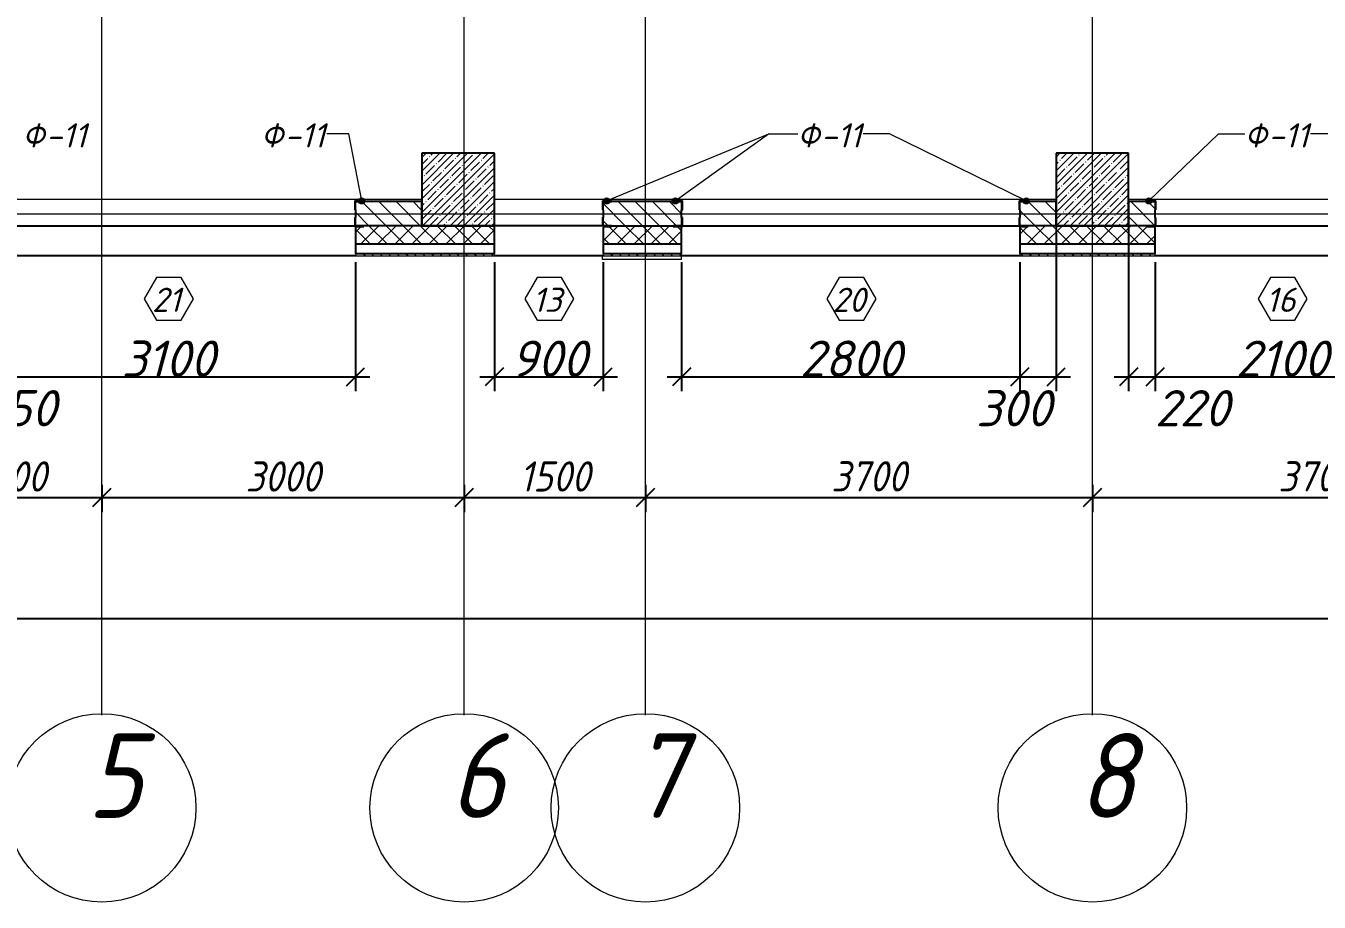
# Model space of a CAD drawing. Header units: millimetres. Extents: x 12986 to 523328, y -9759 to 30092.
# Drawn here: x 252479 to 263184, y -8465 to -1211 of the extents above; entities that cross this region are included whole.
import ezdxf

# ---------------------------------------------------------------- set-up
doc = ezdxf.new("R2010")
doc.units = ezdxf.units.MM
for name, color, linetype, lineweight in [('A-ANNO-DIMS', 7, 'Continuous', 9), ('A-GENM-1', 7, 'Continuous', 25), ('A-GENM-IDEN', 7, 'Continuous', 9), ('A-GLAZ-IDEN', 7, 'Continuous', 9), ('A-WALL-1', 7, 'Continuous', 25), ('A-WALL-FNSH-1', 7, 'Continuous', 9), ('A-WALL-PATT-1', 7, 'Continuous', 5), ('I-WALL', 7, 'Continuous', 5), ('S-COLS-1', 7, 'Continuous', 5), ('S-COLS-2', 7, 'Continuous', 25), ('Оси', 7, 'Continuous', 9), ('Оси-1', 7, 'Continuous', 20)]:
    doc.layers.add(name, color=color, linetype=linetype, lineweight=lineweight)
doc.layers.add('A-WALL-4', color=7, linetype='Continuous', lineweight=25, true_color=0x000000)
doc.layers.add('A-WALL-PATT-2', color=7, linetype='Continuous', lineweight=5, true_color=0xce0000)
doc.styles.add('ISOCPEUR_I', font='isocpeui.ttf', dxfattribs={"height": 250})
doc.styles.add('ISOCPEUR_I_1', font='isocpeui.ttf', dxfattribs={"width": 0.9, "height": 250})
doc.styles.add('ISOCPEUR_I_2', font='isocpeui.ttf', dxfattribs={"height": 300})
doc.dimstyles.new('ISO-2_0_0_9К_СРЕДНИЙ', dxfattribs={"dimscale": 304.8, "dimtxt": 199.196235, "dimasz": 0.492126, "dimexe": 0.393701, "dimexo": 0, "dimgap": 0, "dimtad": 1, "dimdec": 0, "dimzin": 0, "dimdsep": 46, "dimtxsty": 'ISOCPEUR_I_2', "dimblk1": 'OBLIQUE', "dimblk2": 'OBLIQUE', "dimsah": 1, "dimcen": 0.09, "dimdle": 0.393701, "dimazin": 0, "dimtfac": 1, "dimtdec": 4, "dimtix": 1, "dimtmove": 2, "dimatfit": 3, "dimfxl": 1, "dimtvp": 1, "dimtolj": 1, "dimtzin": 0, "dimarcsym": 2})
doc.dimstyles.new('ISO-2_0_0_9К_СРЕДНИЙ_2', dxfattribs={"dimscale": 304.8, "dimtxt": 199.196235, "dimasz": 0.492126, "dimexe": 0.393701, "dimexo": 0, "dimgap": 0, "dimtad": 1, "dimdec": 0, "dimzin": 0, "dimdsep": 46, "dimtxsty": 'ISOCPEUR_I_2', "dimblk1": 'OBLIQUE', "dimblk2": 'OBLIQUE', "dimsah": 1, "dimcen": 0.09, "dimdle": 0.393701, "dimazin": 0, "dimtfac": 1, "dimtdec": 4, "dimtix": 1, "dimtmove": 0, "dimatfit": 3, "dimfxl": 1, "dimtvp": 1, "dimtolj": 1, "dimtzin": 0, "dimarcsym": 2})
doc.dimstyles.new('ISO-2_5_0_9К_БОЛЬШОЙ__с_подложкой_', dxfattribs={"dimscale": 304.8, "dimtxt": 248.995294, "dimasz": 0.492126, "dimexe": 0.393701, "dimexo": 0, "dimgap": 0.164042, "dimtad": 1, "dimdec": 0, "dimzin": 0, "dimdsep": 46, "dimtxsty": 'ISOCPEUR_I_1', "dimblk1": 'OBLIQUE', "dimblk2": 'OBLIQUE', "dimsah": 1, "dimcen": 0.09, "dimdle": 0.393701, "dimazin": 0, "dimtfac": 1, "dimtdec": 4, "dimtix": 1, "dimtmove": 0, "dimatfit": 3, "dimfxl": 1, "dimtvp": 1, "dimtfill": 1, "dimtolj": 1, "dimtzin": 0, "dimarcsym": 2})
doc.dimstyles.new('ISO-2_5_0_9К_БОЛЬШОЙ__с_подложкой__2', dxfattribs={"dimscale": 304.8, "dimtxt": 248.995294, "dimasz": 0.492126, "dimexe": 0.393701, "dimexo": 0, "dimgap": 0.164042, "dimtad": 1, "dimdec": 0, "dimzin": 0, "dimdsep": 46, "dimtxsty": 'ISOCPEUR_I_1', "dimblk1": 'OBLIQUE', "dimblk2": 'OBLIQUE', "dimsah": 1, "dimcen": 0.09, "dimdle": 0.393701, "dimazin": 0, "dimtfac": 1, "dimtdec": 4, "dimtix": 1, "dimtmove": 2, "dimatfit": 3, "dimfxl": 1, "dimtvp": 1, "dimtfill": 1, "dimtolj": 1, "dimtzin": 0, "dimarcsym": 2})
pattern_1 = [(135, (239096.85, -2765.933), (-35.35534, -35.35534), [])]
pattern_2 = [(45, (239096.85, -2765.93), (-70.71068, 70.71068), []), (135, (239096.85, -2765.93), (-70.71068, -70.71068), [])]
pattern_3 = [(45, (239096.85, -2765.93), (-57.02463, 57.02463), []), (45, (239153.876, -2765.93), (-57.02463, 57.02463), [100.806, -20.161, 3.353, -16.808])]
pattern_4 = [(135, (239096.85, -2765.93), (-70.71068, -70.71068), [])]

# ---------------------------------------------------------------- blocks, each defined once
blk = doc.blocks.new('Фахверк_СКБ_Уголок - Ф-11_200х2500 h-28441216-АР1_1_Кладочный план 2 этажа')
at = {"layer": 'A-GENM-1'}
for p, q in [((200, 156), (125, 156)), ((125, 156), (125, 81)), ((131, 81), (131, 150)), ((131, 150), (200, 150)), ((200, 150), (200, 156)), ((125, 81), (131, 81)), ((131, 19), (125, 19)), ((125, 19), (125, -56)), ((131, -50), (131, 19)), ((125, -56), (200, -56)), ((200, -50), (131, -50)), ((200, -56), (200, -50))]:
    blk.add_line(p, q, dxfattribs=at)
blk = doc.blocks.new('Ось сетки - Круг_Ø6_00__ISO-2_5_0_9K_ кружки поменьше-23056867-АР1_1_Кладочный план 2 этажа')
at = {"layer": 'Оси'}
blk.add_circle((0, 0), 2.6, dxfattribs=at)
blk = doc.blocks.new('_Oblique')
at = {"color": 0, "linetype": 'ByBlock', "lineweight": -2}
blk.add_line((-0.5, -0.5), (0.5, 0.5), dxfattribs=at)
blk = doc.blocks.new('*D2081')
at = {"layer": 'A-ANNO-DIMS', "color": 0, "lineweight": -2, "transparency": 16777216}
for p, q in [((256357, -3166), (256357, -4236)), ((257257, -3166), (257257, -4236)), ((256237, -4116), (257377, -4116))]:
    blk.add_line(p, q, dxfattribs=at)
at = {"layer": 'Defpoints', "color": 0, "transparency": 16777216}
for p in [(256357, -3166), (257257, -3166), (257257, -4116)]:
    blk.add_point(p, dxfattribs=at)
at = {"layer": 'A-ANNO-DIMS', "color": 0, "lineweight": -2, "transparency": 16777216, "xscale": 150, "yscale": 150, "zscale": 150, "rotation": 180}
blk.add_blockref('_Oblique', (256357, -4116), dxfattribs=at)
at = {"layer": 'A-ANNO-DIMS', "color": 0, "lineweight": -2, "transparency": 16777216, "xscale": 150, "yscale": 150, "zscale": 150}
blk.add_blockref('_Oblique', (257257, -4116), dxfattribs=at)
at = {"layer": 'A-ANNO-DIMS', "color": 0, "transparency": 16777216, "insert": (256807, -3966), "char_height": 300, "width": 455.09, "attachment_point": 5, "style": 'ISOCPEUR_I_2'}
blk.add_mtext('\\A1;900', dxfattribs=at)
blk = doc.blocks.new('*D2082')
at = {"layer": 'A-ANNO-DIMS', "color": 0, "lineweight": -2, "transparency": 16777216}
for p, q in [((257907, -3166), (257907, -4236)), ((260707, -3166), (260707, -4236)), ((257787, -4116), (260827, -4116))]:
    blk.add_line(p, q, dxfattribs=at)
at = {"layer": 'Defpoints', "color": 0, "transparency": 16777216}
for p in [(257907, -3166), (260707, -3166), (260707, -4116)]:
    blk.add_point(p, dxfattribs=at)
at = {"layer": 'A-ANNO-DIMS', "color": 0, "lineweight": -2, "transparency": 16777216, "xscale": 150, "yscale": 150, "zscale": 150, "rotation": 180}
blk.add_blockref('_Oblique', (257907, -4116), dxfattribs=at)
at = {"layer": 'A-ANNO-DIMS', "color": 0, "lineweight": -2, "transparency": 16777216, "xscale": 150, "yscale": 150, "zscale": 150}
blk.add_blockref('_Oblique', (260707, -4116), dxfattribs=at)
at = {"layer": 'A-ANNO-DIMS', "color": 0, "transparency": 16777216, "insert": (259307, -3966), "char_height": 300, "width": 606.78, "attachment_point": 5, "style": 'ISOCPEUR_I_2'}
blk.add_mtext('\\A1;2800', dxfattribs=at)
blk = doc.blocks.new('*D2083')
at = {"layer": 'A-ANNO-DIMS', "color": 0, "lineweight": -2, "transparency": 16777216}
for p, q in [((261007, -2866), (261007, -4236)), ((260707, -3166), (260707, -4236)), ((260587, -4116), (261127, -4116))]:
    blk.add_line(p, q, dxfattribs=at)
at = {"layer": 'Defpoints', "color": 0, "transparency": 16777216}
for p in [(261007, -2866), (260707, -3166), (261007, -4116)]:
    blk.add_point(p, dxfattribs=at)
at = {"layer": 'A-ANNO-DIMS', "color": 0, "lineweight": -2, "transparency": 16777216, "xscale": 150, "yscale": 150, "zscale": 150, "rotation": 180}
blk.add_blockref('_Oblique', (260707, -4116), dxfattribs=at)
at = {"layer": 'A-ANNO-DIMS', "color": 0, "lineweight": -2, "transparency": 16777216, "xscale": 150, "yscale": 150, "zscale": 150}
blk.add_blockref('_Oblique', (261007, -4116), dxfattribs=at)
at = {"layer": 'A-ANNO-DIMS', "color": 0, "transparency": 16777216, "insert": (260344, -4226), "char_height": 300, "width": 455.09, "attachment_point": 1, "line_spacing_factor": 1.149209, "style": 'ISOCPEUR_I_2'}
blk.add_mtext('\\A1;300', dxfattribs=at)
blk = doc.blocks.new('*D2084')
at = {"layer": 'A-ANNO-DIMS', "color": 0, "lineweight": -2, "transparency": 16777216}
for p, q in [((251857, -2866), (251857, -4236)), ((252107, -3166), (252107, -4236)), ((251737, -4116), (252227, -4116))]:
    blk.add_line(p, q, dxfattribs=at)
at = {"layer": 'Defpoints', "color": 0, "transparency": 16777216}
for p in [(251857, -2866), (252107, -3166), (252107, -4116)]:
    blk.add_point(p, dxfattribs=at)
at = {"layer": 'A-ANNO-DIMS', "color": 0, "lineweight": -2, "transparency": 16777216, "xscale": 150, "yscale": 150, "zscale": 150, "rotation": 180}
blk.add_blockref('_Oblique', (251857, -4116), dxfattribs=at)
at = {"layer": 'A-ANNO-DIMS', "color": 0, "lineweight": -2, "transparency": 16777216, "xscale": 150, "yscale": 150, "zscale": 150}
blk.add_blockref('_Oblique', (252107, -4116), dxfattribs=at)
at = {"layer": 'A-ANNO-DIMS', "color": 0, "transparency": 16777216, "insert": (252101, -4226), "char_height": 300, "width": 455.09, "attachment_point": 1, "line_spacing_factor": 1.149209, "style": 'ISOCPEUR_I_2'}
blk.add_mtext('\\A1;250', dxfattribs=at)
blk = doc.blocks.new('*D2085')
at = {"layer": 'A-ANNO-DIMS', "color": 0, "lineweight": -2, "transparency": 16777216}
for p, q in [((252107, -3166), (252107, -4236)), ((255207, -3166), (255207, -4236)), ((251987, -4116), (255327, -4116))]:
    blk.add_line(p, q, dxfattribs=at)
at = {"layer": 'Defpoints', "color": 0, "transparency": 16777216}
for p in [(252107, -3166), (255207, -3166), (255207, -4116)]:
    blk.add_point(p, dxfattribs=at)
at = {"layer": 'A-ANNO-DIMS', "color": 0, "lineweight": -2, "transparency": 16777216, "xscale": 150, "yscale": 150, "zscale": 150, "rotation": 180}
blk.add_blockref('_Oblique', (252107, -4116), dxfattribs=at)
at = {"layer": 'A-ANNO-DIMS', "color": 0, "lineweight": -2, "transparency": 16777216, "xscale": 150, "yscale": 150, "zscale": 150}
blk.add_blockref('_Oblique', (255207, -4116), dxfattribs=at)
at = {"layer": 'A-ANNO-DIMS', "color": 0, "transparency": 16777216, "insert": (253657, -3966), "char_height": 300, "width": 560.81, "attachment_point": 5, "style": 'ISOCPEUR_I_2'}
blk.add_mtext('\\A1;3100', dxfattribs=at)
blk = doc.blocks.new('*D2090')
at = {"layer": 'A-ANNO-DIMS', "color": 0, "lineweight": -2, "transparency": 16777216}
for p, q in [((261607, -2866), (261607, -4236)), ((261827, -3166), (261827, -4236)), ((261487, -4116), (261947, -4116))]:
    blk.add_line(p, q, dxfattribs=at)
at = {"layer": 'Defpoints', "color": 0, "transparency": 16777216}
for p in [(261607, -2866), (261827, -3166), (261827, -4116)]:
    blk.add_point(p, dxfattribs=at)
at = {"layer": 'A-ANNO-DIMS', "color": 0, "lineweight": -2, "transparency": 16777216, "xscale": 150, "yscale": 150, "zscale": 150, "rotation": 180}
blk.add_blockref('_Oblique', (261607, -4116), dxfattribs=at)
at = {"layer": 'A-ANNO-DIMS', "color": 0, "lineweight": -2, "transparency": 16777216, "xscale": 150, "yscale": 150, "zscale": 150}
blk.add_blockref('_Oblique', (261827, -4116), dxfattribs=at)
at = {"layer": 'A-ANNO-DIMS', "color": 0, "transparency": 16777216, "insert": (261824, -4226), "char_height": 300, "width": 455.09, "attachment_point": 1, "line_spacing_factor": 1.149209, "style": 'ISOCPEUR_I_2'}
blk.add_mtext('\\A1;220', dxfattribs=at)
blk = doc.blocks.new('*D2091')
at = {"layer": 'A-ANNO-DIMS', "color": 0, "lineweight": -2, "transparency": 16777216}
for p, q in [((261827, -3166), (261827, -4236)), ((263927, -3166), (263927, -4236)), ((261707, -4116), (264047, -4116))]:
    blk.add_line(p, q, dxfattribs=at)
at = {"layer": 'Defpoints', "color": 0, "transparency": 16777216}
for p in [(261827, -3166), (263927, -3166), (263927, -4116)]:
    blk.add_point(p, dxfattribs=at)
at = {"layer": 'A-ANNO-DIMS', "color": 0, "lineweight": -2, "transparency": 16777216, "xscale": 150, "yscale": 150, "zscale": 150, "rotation": 180}
blk.add_blockref('_Oblique', (261827, -4116), dxfattribs=at)
at = {"layer": 'A-ANNO-DIMS', "color": 0, "lineweight": -2, "transparency": 16777216, "xscale": 150, "yscale": 150, "zscale": 150}
blk.add_blockref('_Oblique', (263927, -4116), dxfattribs=at)
at = {"layer": 'A-ANNO-DIMS', "color": 0, "transparency": 16777216, "insert": (262877, -3966), "char_height": 300, "width": 560.81, "attachment_point": 5, "style": 'ISOCPEUR_I_2'}
blk.add_mtext('\\A1;2100', dxfattribs=at)
blk = doc.blocks.new('*D2144')
at = {"layer": 'A-ANNO-DIMS', "color": 0, "lineweight": -2, "transparency": 16777216}
for p, q in [((251607, -5010), (251607, -5236)), ((253107, -5010), (253107, -5236)), ((251487, -5116), (253227, -5116))]:
    blk.add_line(p, q, dxfattribs=at)
at = {"layer": 'Defpoints', "color": 0, "transparency": 16777216}
for p in [(251607, -5010), (253107, -5010), (253107, -5116)]:
    blk.add_point(p, dxfattribs=at)
at = {"layer": 'A-ANNO-DIMS', "color": 0, "lineweight": -2, "transparency": 16777216, "xscale": 150, "yscale": 150, "zscale": 150, "rotation": 180}
blk.add_blockref('_Oblique', (251607, -5116), dxfattribs=at)
at = {"layer": 'A-ANNO-DIMS', "color": 0, "lineweight": -2, "transparency": 16777216, "xscale": 150, "yscale": 150, "zscale": 150}
blk.add_blockref('_Oblique', (253107, -5116), dxfattribs=at)
at = {"layer": 'A-ANNO-DIMS', "color": 0, "transparency": 16777216, "insert": (252357, -4941), "char_height": 250, "width": 701.02, "attachment_point": 5, "style": 'ISOCPEUR_I_1', "bg_fill": 3, "box_fill_scale": 1.1, "bg_fill_color": 256, "bg_fill_true_color": 13158600, "bg_fill_transparency": 0}
blk.add_mtext('\\A1;1500', dxfattribs=at)
blk = doc.blocks.new('*D2145')
at = {"layer": 'A-ANNO-DIMS', "color": 0, "lineweight": -2, "transparency": 16777216}
for p, q in [((253107, -5010), (253107, -5236)), ((256107, -5010), (256107, -5236)), ((252987, -5116), (256227, -5116))]:
    blk.add_line(p, q, dxfattribs=at)
at = {"layer": 'Defpoints', "color": 0, "transparency": 16777216}
for p in [(253107, -5010), (256107, -5010), (256107, -5116)]:
    blk.add_point(p, dxfattribs=at)
at = {"layer": 'A-ANNO-DIMS', "color": 0, "lineweight": -2, "transparency": 16777216, "xscale": 150, "yscale": 150, "zscale": 150, "rotation": 180}
blk.add_blockref('_Oblique', (253107, -5116), dxfattribs=at)
at = {"layer": 'A-ANNO-DIMS', "color": 0, "lineweight": -2, "transparency": 16777216, "xscale": 150, "yscale": 150, "zscale": 150}
blk.add_blockref('_Oblique', (256107, -5116), dxfattribs=at)
at = {"layer": 'A-ANNO-DIMS', "color": 0, "transparency": 16777216, "insert": (254607, -4941), "char_height": 250, "width": 758.48, "attachment_point": 5, "style": 'ISOCPEUR_I_1', "bg_fill": 3, "box_fill_scale": 1.1, "bg_fill_color": 256, "bg_fill_true_color": 13158600, "bg_fill_transparency": 0}
blk.add_mtext('\\A1;3000', dxfattribs=at)
blk = doc.blocks.new('*D2146')
at = {"layer": 'A-ANNO-DIMS', "color": 0, "lineweight": -2, "transparency": 16777216}
for p, q in [((256107, -5010), (256107, -5236)), ((257607, -5010), (257607, -5236)), ((255987, -5116), (257727, -5116))]:
    blk.add_line(p, q, dxfattribs=at)
at = {"layer": 'Defpoints', "color": 0, "transparency": 16777216}
for p in [(256107, -5010), (257607, -5010), (257607, -5116)]:
    blk.add_point(p, dxfattribs=at)
at = {"layer": 'A-ANNO-DIMS', "color": 0, "lineweight": -2, "transparency": 16777216, "xscale": 150, "yscale": 150, "zscale": 150, "rotation": 180}
blk.add_blockref('_Oblique', (256107, -5116), dxfattribs=at)
at = {"layer": 'A-ANNO-DIMS', "color": 0, "lineweight": -2, "transparency": 16777216, "xscale": 150, "yscale": 150, "zscale": 150}
blk.add_blockref('_Oblique', (257607, -5116), dxfattribs=at)
at = {"layer": 'A-ANNO-DIMS', "color": 0, "transparency": 16777216, "insert": (256857, -4941), "char_height": 250, "width": 701.02, "attachment_point": 5, "style": 'ISOCPEUR_I_1', "bg_fill": 3, "box_fill_scale": 1.1, "bg_fill_color": 256, "bg_fill_true_color": 13158600, "bg_fill_transparency": 0}
blk.add_mtext('\\A1;1500', dxfattribs=at)
blk = doc.blocks.new('*D2147')
at = {"layer": 'A-ANNO-DIMS', "color": 0, "lineweight": -2, "transparency": 16777216}
for p, q in [((257607, -5010), (257607, -5236)), ((261307, -5010), (261307, -5236)), ((257487, -5116), (261427, -5116))]:
    blk.add_line(p, q, dxfattribs=at)
at = {"layer": 'Defpoints', "color": 0, "transparency": 16777216}
for p in [(257607, -5010), (261307, -5010), (261307, -5116)]:
    blk.add_point(p, dxfattribs=at)
at = {"layer": 'A-ANNO-DIMS', "color": 0, "lineweight": -2, "transparency": 16777216, "xscale": 150, "yscale": 150, "zscale": 150, "rotation": 180}
blk.add_blockref('_Oblique', (257607, -5116), dxfattribs=at)
at = {"layer": 'A-ANNO-DIMS', "color": 0, "lineweight": -2, "transparency": 16777216, "xscale": 150, "yscale": 150, "zscale": 150}
blk.add_blockref('_Oblique', (261307, -5116), dxfattribs=at)
at = {"layer": 'A-ANNO-DIMS', "color": 0, "transparency": 16777216, "insert": (259457, -4940), "char_height": 250, "width": 758.48, "attachment_point": 5, "style": 'ISOCPEUR_I_1', "bg_fill": 3, "box_fill_scale": 1.1, "bg_fill_color": 256, "bg_fill_true_color": 13158600, "bg_fill_transparency": 0}
blk.add_mtext('\\A1;3700', dxfattribs=at)
blk = doc.blocks.new('*D2148')
at = {"layer": 'A-ANNO-DIMS', "color": 0, "lineweight": -2, "transparency": 16777216}
for p, q in [((261307, -5010), (261307, -5236)), ((265007, -5010), (265007, -5236)), ((261187, -5116), (265127, -5116))]:
    blk.add_line(p, q, dxfattribs=at)
at = {"layer": 'Defpoints', "color": 0, "transparency": 16777216}
for p in [(261307, -5010), (265007, -5010), (265007, -5116)]:
    blk.add_point(p, dxfattribs=at)
at = {"layer": 'A-ANNO-DIMS', "color": 0, "lineweight": -2, "transparency": 16777216, "xscale": 150, "yscale": 150, "zscale": 150, "rotation": 180}
blk.add_blockref('_Oblique', (261307, -5116), dxfattribs=at)
at = {"layer": 'A-ANNO-DIMS', "color": 0, "lineweight": -2, "transparency": 16777216, "xscale": 150, "yscale": 150, "zscale": 150}
blk.add_blockref('_Oblique', (265007, -5116), dxfattribs=at)
at = {"layer": 'A-ANNO-DIMS', "color": 0, "transparency": 16777216, "insert": (263157, -4940), "char_height": 250, "width": 758.48, "attachment_point": 5, "style": 'ISOCPEUR_I_1', "bg_fill": 3, "box_fill_scale": 1.1, "bg_fill_color": 256, "bg_fill_true_color": 13158600, "bg_fill_transparency": 0}
blk.add_mtext('\\A1;3700', dxfattribs=at)
blk = doc.blocks.new('*D2182')
at = {"layer": 'A-ANNO-DIMS', "color": 0, "lineweight": -2, "transparency": 16777216}
for p, q in [((239207, -6010), (239207, -6236)), ((364107, -6010), (364107, -6236)), ((239087, -6116), (299883, -6116)), ((364227, -6116), (300885, -6116))]:
    blk.add_line(p, q, dxfattribs=at)
at = {"layer": 'Defpoints', "color": 0, "transparency": 16777216}
for p in [(239207, -6010), (364107, -6010), (364107, -6116)]:
    blk.add_point(p, dxfattribs=at)
at = {"layer": 'A-ANNO-DIMS', "color": 0, "lineweight": -2, "transparency": 16777216, "xscale": 150, "yscale": 150, "zscale": 150, "rotation": 180}
blk.add_blockref('_Oblique', (239207, -6116), dxfattribs=at)
at = {"layer": 'A-ANNO-DIMS', "color": 0, "lineweight": -2, "transparency": 16777216, "xscale": 150, "yscale": 150, "zscale": 150}
blk.add_blockref('_Oblique', (364107, -6116), dxfattribs=at)
at = {"layer": 'A-ANNO-DIMS', "color": 0, "transparency": 16777216, "insert": (299832, -5739), "char_height": 250, "width": 1103.24, "attachment_point": 1, "line_spacing_factor": 1.149209, "style": 'ISOCPEUR_I_1', "bg_fill": 3, "box_fill_scale": 1.1, "bg_fill_color": 256, "bg_fill_true_color": 13158600, "bg_fill_transparency": 0}
blk.add_mtext('\\A1;124900', dxfattribs=at)
blk = doc.blocks.new('AAR_СКБ_Марка_Окна_Перемычка и проем - Марка проема-25443838-АР1_1_Кладочный план 2 этажа')
at = {"layer": 'A-GLAZ-IDEN'}
for p, q in [((-0.97, -0.98), (-1.99, -2.75)), ((1.07, -0.98), (-0.97, -0.98)), ((2.09, -2.75), (1.07, -0.98)), ((-1.99, -2.75), (-0.97, -4.51)), ((1.07, -4.51), (2.09, -2.75)), ((-0.97, -4.51), (1.07, -4.51))]:
    blk.add_line(p, q, dxfattribs=at)

msp = doc.modelspace()

# ---------------------------------------------------------------- hatches: boundary and pattern name
at = {"layer": 'A-GENM-IDEN'}
h = msp.add_hatch(color=256, dxfattribs=at)
edge = h.paths.add_edge_path(flags=0)
edge.add_arc((255259.18411, -2659.9327), 25, 0, 360)
h = msp.add_hatch(color=256, dxfattribs=at)
edge = h.paths.add_edge_path(flags=0)
edge.add_arc((257286.29325, -2659.9327), 25, 0, 360)
h = msp.add_hatch(color=256, dxfattribs=at)
edge = h.paths.add_edge_path(flags=0)
edge.add_arc((257854.51756, -2659.9327), 25, 0, 360)
h = msp.add_hatch(color=256, dxfattribs=at)
edge = h.paths.add_edge_path(flags=0)
edge.add_arc((260759.18418, -2659.9327), 25, 0, 360)
h = msp.add_hatch(color=256, dxfattribs=at)
edge = h.paths.add_edge_path(flags=0)
edge.add_arc((261774.51749, -2659.9327), 25, 0, 360)
at = {"layer": 'A-WALL-PATT-1'}
h = msp.add_hatch(dxfattribs=at)
h.set_pattern_fill('FP_11', color=256, style=0, pattern_type=2)
h.set_pattern_definition(pattern_2)
h.paths.add_polyline_path([(310656.8508, -3015.9327), (314796.85081, -3015.9327), (314796.85081, -2865.9327), (310656.8508, -2865.9327)], flags=0)
h.paths.add_polyline_path([(307949.19456, -3015.9327), (309756.8508, -3015.9327), (309756.8508, -2865.9327), (306156.85086, -2865.9327), (306156.85086, -3015.9327)], flags=0)
h.paths.add_polyline_path([(295506.85084, -3015.9327), (296256.85081, -3015.9327), (296256.3291, -2871.9327), (296187.85084, -2871.9327), (296187.85084, -2865.9327), (295506.85084, -2865.9327)], flags=0)
h.paths.add_polyline_path([(300006.85083, -3015.9327), (301156.85079, -3015.9327), (301156.32909, -2871.9327), (301087.85082, -2871.9327), (301087.85082, -2865.9327), (300006.85083, -2865.9327), (300006.85083, -2871.9327)], flags=0)
h.paths.add_polyline_path([(292393.80739, -3015.9327), (292406.85084, -3015.9327), (292406.32913, -2871.9327), (292337.85087, -2871.9327), (292337.85087, -2865.9327), (291006.85083, -2865.9327), (291006.85083, -3015.9327), (292337.85087, -3015.9327)], flags=0)
h.paths.add_polyline_path([(263926.8508, -3015.9327), (265506.59427, -3015.9327), (265506.07256, -2871.9327), (265437.5943, -2871.9327), (265437.5943, -2865.9327), (263995.85078, -2865.9327), (263995.85078, -2871.9327), (263926.8508, -2871.9327)], flags=0)
h.paths.add_polyline_path([(273935.85067, -3015.9327), (274986.85079, -3015.9327), (274986.32908, -2871.9327), (274917.85082, -2871.9327), (274917.85082, -2865.9327), (273935.85067, -2865.9327), (273935.85067, -2871.9327), (273866.85068, -2871.9327), (273866.85068, -3015.9327)], flags=0)
h.paths.add_polyline_path([(282756.8508, -3015.9327), (282756.32909, -2871.9327), (282687.85083, -2871.9327), (282687.85083, -2865.9327), (281825.85078, -2865.9327), (281825.85078, -2871.9327), (281756.85079, -2871.9327), (281756.85079, -3015.9327), (281825.85078, -3015.9327)], flags=0)
h.paths.add_polyline_path([(261757.85083, -3015.9327), (261826.8508, -3015.9327), (261826.32909, -2871.9327), (261757.85083, -2871.9327), (261757.85083, -2865.9327), (260775.85085, -2865.9327), (260775.85085, -2871.9327), (260706.85086, -2871.9327), (260706.85086, -3015.9327)], flags=0)
h.paths.add_polyline_path([(256356.85091, -3015.9327), (256356.85091, -2865.9327), (255275.85077, -2865.9327), (255275.85077, -2871.9327), (255206.85079, -2871.9327), (255206.85079, -3015.9327), (255852.16331, -3015.9327)], flags=0)
h.paths.add_polyline_path([(242826.85079, -3015.9327), (242826.85079, -2865.9327), (238836.85079, -2865.9327), (238836.85079, -3015.9327)], flags=0)
h.paths.add_polyline_path([(247356.85078, -3015.9327), (247356.85078, -2865.9327), (246645.85077, -2865.9327), (246645.85077, -2871.9327), (246576.85078, -2871.9327), (246576.85078, -3015.9327), (246756.85078, -3015.9327)], flags=0)
h = msp.add_hatch(dxfattribs=at)
h.set_pattern_fill('FP_11', color=256, style=0, pattern_type=2)
h.set_pattern_definition(pattern_2)
h.paths.add_polyline_path([(297906.85083, -3015.9327), (297906.32912, -2871.9327), (297837.85086, -2871.9327), (297837.85086, -2865.9327), (297225.8508, -2865.9327), (297225.8508, -2871.9327), (297156.85081, -2871.9327), (297156.85081, -3015.9327), (297223.33519, -3015.9327)], flags=0)
h.paths.add_polyline_path([(304884.66331, -3015.9327), (305256.85081, -3015.9327), (305256.85081, -2865.9327), (304325.85078, -2865.9327), (304325.85078, -2871.9327), (304256.85079, -2871.9327), (304256.85079, -3015.9327)], flags=0)
h.paths.add_polyline_path([(272897.85071, -3015.9327), (272966.85079, -3015.9327), (272966.85071, -2871.9327), (272897.85071, -2871.9327), (272897.85071, -2865.9327), (272106.85079, -2865.9327), (272106.85079, -3015.9327), (272707.08519, -3015.9327)], flags=0)
h.paths.add_polyline_path([(283656.8508, -3015.9327), (284406.85083, -3015.9327), (284406.32912, -2871.9327), (284337.85086, -2871.9327), (284337.85086, -2865.9327), (283725.85079, -2865.9327), (283725.85079, -2871.9327), (283656.8508, -2871.9327)], flags=0)
h.paths.add_polyline_path([(257837.85089, -3015.9327), (257906.85086, -3015.9327), (257906.32915, -2871.9327), (257837.85089, -2871.9327), (257837.85089, -2865.9327), (257325.8509, -2865.9327), (257325.8509, -2871.9327), (257256.85091, -2871.9327), (257256.85091, -3015.9327), (257325.8509, -3015.9327)], flags=0)
h.paths.add_polyline_path([(244476.85078, -3015.9327), (244476.32907, -2871.9327), (244407.85081, -2871.9327), (244407.85081, -2865.9327), (243795.85078, -2865.9327), (243795.85078, -2871.9327), (243726.85079, -2871.9327), (243726.85079, -3015.9327), (244407.85081, -3015.9327)], flags=0)
h = msp.add_hatch(dxfattribs=at)
h.set_pattern_fill('FP_23', color=256, style=0, pattern_type=2)
h.set_pattern_definition(pattern_1)
h.paths.add_polyline_path([(314946.85081, -3115.9327), (315026.85081, -3115.9327), (315026.85081, -3095.9327), (310656.8508, -3095.9327), (310656.8508, -3115.9327), (314796.85081, -3115.9327)], flags=0)
h.paths.add_polyline_path([(309756.8508, -3115.9327), (309756.8508, -3095.9327), (306156.85086, -3095.9327), (306156.85086, -3115.9327), (307949.19456, -3115.9327)], flags=0)
h.paths.add_polyline_path([(301156.85079, -3115.9327), (301156.85079, -3095.9327), (300006.85083, -3095.9327), (300006.85083, -3115.9327)], flags=0)
h.paths.add_polyline_path([(295691.06956, -3115.9327), (296256.85081, -3115.9327), (296256.85081, -3095.9327), (295506.85084, -3095.9327), (295506.85084, -3115.9327)], flags=0)
h.paths.add_polyline_path([(291006.85083, -3115.9327), (292406.85084, -3115.9327), (292406.85084, -3095.9327), (291006.85083, -3095.9327)], flags=0)
h.paths.add_polyline_path([(273866.85068, -3115.9327), (274986.85079, -3115.9327), (274986.85079, -3095.9327), (273866.85068, -3095.9327)], flags=0)
h.paths.add_polyline_path([(281756.85079, -3115.9327), (282756.8508, -3115.9327), (282756.8508, -3095.9327), (281756.85079, -3095.9327)], flags=0)
h.paths.add_polyline_path([(265506.59427, -3115.9327), (265506.59427, -3095.9327), (263926.8508, -3095.9327), (263926.8508, -3115.9327)], flags=0)
h.paths.add_polyline_path([(255852.16331, -3115.9327), (256356.85091, -3115.9327), (256356.85091, -3095.9327), (255206.85079, -3095.9327), (255206.85079, -3115.9327)], flags=0)
h.paths.add_polyline_path([(246576.85078, -3115.9327), (247356.85078, -3115.9327), (247356.85078, -3095.9327), (246576.85078, -3095.9327)], flags=0)
h.paths.add_polyline_path([(261826.8508, -3115.9327), (261826.8508, -3095.9327), (260706.85086, -3095.9327), (260706.85086, -3115.9327)], flags=0)
h.paths.add_polyline_path([(242826.85079, -3115.9327), (242826.85079, -3095.9327), (238736.85079, -3095.9327), (238736.85079, -3115.9327)], flags=0)
h = msp.add_hatch(dxfattribs=at)
h.set_pattern_fill('FP_23', color=256, style=0, pattern_type=2)
h.set_pattern_definition(pattern_1)
h.paths.add_polyline_path([(304884.66331, -3115.9327), (305256.85081, -3115.9327), (305256.85081, -3095.9327), (304256.85079, -3095.9327), (304256.85079, -3115.9327)], flags=0)
h.paths.add_polyline_path([(297223.33519, -3115.9327), (297906.85083, -3115.9327), (297906.85083, -3095.9327), (297156.85081, -3095.9327), (297156.85081, -3115.9327)], flags=0)
h.paths.add_polyline_path([(284406.85083, -3115.9327), (284406.85083, -3095.9327), (283656.8508, -3095.9327), (283656.8508, -3115.9327)], flags=0)
h.paths.add_polyline_path([(272966.85079, -3115.9327), (272966.85079, -3095.9327), (272106.85079, -3095.9327), (272106.85079, -3115.9327), (272707.08519, -3115.9327)], flags=0)
h.paths.add_polyline_path([(243726.85079, -3115.9327), (244476.85078, -3115.9327), (244476.85078, -3095.9327), (243726.85079, -3095.9327)], flags=0)
h.paths.add_polyline_path([(257906.85086, -3115.9327), (257906.85086, -3095.9327), (257256.85091, -3095.9327), (257256.85091, -3115.9327)], flags=0)
at = {"layer": 'A-WALL-PATT-2'}
h = msp.add_hatch(dxfattribs=at)
h.set_pattern_fill('FP_22', color=256, style=0, pattern_type=2)
h.set_pattern_definition(pattern_4)
h.paths.add_polyline_path([(255206.85079, -2865.9327), (255756.85078, -2865.9327), (255756.85078, -2665.9327), (255206.85079, -2665.9327), (255206.85079, -2796.9327)], flags=0)
h.paths.add_polyline_path([(251856.85078, -2865.9327), (252106.85079, -2865.9327), (252106.85079, -2665.93273), (251856.85078, -2665.9327)], flags=0)
h = msp.add_hatch(dxfattribs=at)
h.set_pattern_fill('FP_22', color=256, style=0, pattern_type=2)
h.set_pattern_definition(pattern_4)
h.paths.add_polyline_path([(260775.85085, -2865.9327), (261006.85079, -2865.9327), (261006.85079, -2665.9327), (260706.85086, -2665.9327), (260706.85086, -2865.9327)], flags=0)
h.paths.add_polyline_path([(257256.85091, -2865.9327), (257906.85086, -2865.9327), (257906.85086, -2665.93273), (257256.85091, -2665.9327), (257256.85091, -2796.9327)], flags=0)
h = msp.add_hatch(dxfattribs=at)
h.set_pattern_fill('FP_22', color=256, style=0, pattern_type=2)
h.set_pattern_definition(pattern_4)
h.paths.add_polyline_path([(263926.8508, -2865.9327), (264656.85081, -2865.9327), (264656.85081, -2665.9327), (263926.8508, -2665.9327), (263926.8508, -2796.9327)], flags=0)
h.paths.add_polyline_path([(261606.85079, -2865.9327), (261826.8508, -2865.9327), (261826.8508, -2665.93273), (261606.85079, -2665.9327)], flags=0)
at = {"layer": 'S-COLS-1'}
h = msp.add_hatch(dxfattribs=at)
h.set_pattern_fill('FP_7', color=256, style=0, pattern_type=2)
h.set_pattern_definition(pattern_3)
h.paths.add_polyline_path([(255756.85078, -2865.9327), (256356.85078, -2865.9327), (256356.85078, -2265.9327), (255756.85078, -2265.9327), (255756.85078, -2655.01297)], flags=0)
h = msp.add_hatch(dxfattribs=at)
h.set_pattern_fill('FP_7', color=256, style=0, pattern_type=2)
h.set_pattern_definition(pattern_3)
h.paths.add_polyline_path([(261606.85079, -2865.9327), (261606.85079, -2265.9327), (261006.85079, -2265.9327), (261006.85079, -2865.9327)], flags=0)

# ---------------------------------------------------------------- linework, layer by layer
at = {"layer": 'A-GENM-IDEN'}
for p, q in [((255153.45134, -2105.26618), (254970.32296, -2105.26618)), ((255259.18411, -2659.9327), (255153.45134, -2105.26618)), ((257286.29325, -2659.9327), (258629.12207, -2105.26618)), ((257854.51756, -2659.9327), (258624.88768, -2105.26618)), ((258624.88768, -2105.26618), (258867.90638, -2105.26618)), ((258629.12207, -2105.26618), (258867.90638, -2105.26618)), ((259627.06268, -2105.26618), (259410.14087, -2105.26618)), ((260759.18418, -2659.9327), (259627.06268, -2105.26618)), ((261774.51749, -2659.9327), (262350.20432, -2105.26618)), ((262350.20432, -2105.26618), (262569.75078, -2105.26618)), ((263324.49158, -2105.26618), (263111.98526, -2105.26618))]:
    msp.add_line(p, q, dxfattribs=at)
for centre in [(255259.18411, -2659.9327), (257286.29325, -2659.9327), (257854.51756, -2659.9327), (260759.18418, -2659.9327), (261774.51749, -2659.9327)]:
    msp.add_circle(centre, 25, dxfattribs=at)
at = {"layer": 'A-WALL-1'}
for p, q in [((255756.85078, -2665.9327), (255275.85077, -2665.9327)), ((255756.85078, -2865.9327), (255756.85078, -2665.9327)), ((257837.85089, -2665.9327), (257325.8509, -2665.9327)), ((261006.85079, -2665.9327), (260775.85085, -2665.9327)), ((261006.85079, -2865.9327), (261006.85079, -2665.9327)), ((261757.85083, -2665.9327), (261606.85079, -2665.9327)), ((261606.85079, -2665.9327), (261606.85079, -2865.9327)), ((255206.85079, -2734.9327), (255206.85079, -2796.9327)), ((257256.85091, -2734.9327), (257256.85091, -2796.9327)), ((257906.85086, -2796.9327), (257906.85086, -2734.9327)), ((260706.85086, -2734.9327), (260706.85086, -2796.9327)), ((261826.8508, -2796.9327), (261826.8508, -2734.9327)), ((257325.8509, -2865.9327), (257837.85089, -2865.9327))]:
    msp.add_line(p, q, dxfattribs=at)
at = {"layer": 'A-WALL-4'}
for p, q in [((252112.85081, -2865.9327), (255200.85077, -2865.9327)), ((255206.85079, -2871.9327), (255206.85079, -3095.9327)), ((257250.8509, -2865.9327), (255275.85077, -2865.9327)), ((256356.85091, -3095.9327), (256356.85091, -2865.9327)), ((257256.85091, -2871.9327), (257256.85091, -3095.9327)), ((257906.85086, -3095.9327), (257906.85086, -2871.9327)), ((257912.85089, -2865.9327), (260700.85085, -2865.9327)), ((260706.85086, -2871.9327), (260706.85086, -3095.9327)), ((261757.85083, -2865.9327), (260775.85085, -2865.9327)), ((261826.8508, -3095.9327), (261826.8508, -2871.9327)), ((261832.85083, -2865.9327), (263920.85078, -2865.9327)), ((255206.85079, -3015.9327), (256356.85091, -3015.9327)), ((255206.85079, -3095.9327), (256356.85091, -3095.9327)), ((257256.85091, -3015.9327), (257906.85086, -3015.9327)), ((257256.85091, -3095.9327), (257906.85086, -3095.9327)), ((260706.85086, -3015.9327), (261826.8508, -3015.9327)), ((260706.85086, -3095.9327), (261826.8508, -3095.9327)), ((255206.85079, -3115.9327), (252106.85079, -3115.9327)), ((257250.8509, -3115.9327), (256356.85091, -3115.9327)), ((260706.85086, -3115.9327), (257906.85086, -3115.9327)), ((263926.8508, -3115.9327), (261826.8508, -3115.9327))]:
    msp.add_line(p, q, dxfattribs=at)
at = {"layer": 'A-WALL-FNSH-1'}
for p, q in [((255206.85079, -3095.9327), (255206.85079, -3115.9327)), ((256356.85091, -3115.9327), (256356.85091, -3095.9327)), ((257256.85091, -3095.9327), (257256.85091, -3115.9327)), ((257906.85086, -3115.9327), (257906.85086, -3095.9327)), ((260706.85086, -3095.9327), (260706.85086, -3115.9327)), ((261826.8508, -3115.9327), (261826.8508, -3095.9327)), ((255206.85079, -3115.9327), (256356.85091, -3115.9327)), ((257256.85091, -3115.9327), (257906.85086, -3115.9327)), ((260706.85086, -3115.9327), (261826.8508, -3115.9327))]:
    msp.add_line(p, q, dxfattribs=at)
at = {"layer": 'I-WALL'}
for p, q in [((251856.85078, -2645.9327), (255756.85078, -2645.9327)), ((256356.85078, -2645.9327), (261006.85079, -2645.9327)), ((261606.85079, -2645.9327), (263926.8508, -2645.9327)), ((257250.8509, -3115.9327), (257256.85091, -3115.9327)), ((257250.8509, -3145.9327), (257250.8509, -3115.9327)), ((257906.85086, -3145.9327), (257250.8509, -3145.9327)), ((257906.85086, -3145.9327), (257906.85086, -3115.9327))]:
    msp.add_line(p, q, dxfattribs=at)
at = {"layer": 'S-COLS-2'}
for p, q in [((256356.85078, -2265.9327), (255756.85078, -2265.9327)), ((255756.85078, -2265.9327), (255756.85078, -2865.9327)), ((256356.85078, -2865.9327), (256356.85078, -2265.9327)), ((261606.85079, -2265.9327), (261006.85079, -2265.9327)), ((261006.85079, -2265.9327), (261006.85079, -2865.9327)), ((261606.85079, -2865.9327), (261606.85079, -2265.9327)), ((255756.85078, -2865.9327), (256356.85078, -2865.9327)), ((261006.85079, -2865.9327), (261606.85079, -2865.9327))]:
    msp.add_line(p, q, dxfattribs=at)
at = {"layer": 'Оси-1'}
for p, q in [((253106.85078, -6915.9327), (253106.85078, 25871.01046)), ((256106.85078, -6915.9327), (256106.85078, 25871.01046)), ((257606.85078, -6915.9327), (257606.85078, 25871.01046)), ((261306.85078, -6915.9327), (261306.85078, 25871.01046)), ((234936.85079, -2765.9327), (365048.47884, -2765.9327))]:
    msp.add_line(p, q, dxfattribs=at)

# ---------------------------------------------------------------- block references
at = {"layer": 'A-GENM-1'}
for p in [(255075.85077, -2815.9327), (257125.8509, -2815.9327), (260575.85085, -2815.9327)]:
    msp.add_blockref('Фахверк_СКБ_Уголок - Ф-11_200х2500 h-28441216-АР1_1_Кладочный план 2 этажа', p, dxfattribs=at)
at = {"layer": 'A-GENM-1', "rotation": 180}
for p in [(258037.85089, -2715.9327), (261957.85083, -2715.9327)]:
    msp.add_blockref('Фахверк_СКБ_Уголок - Ф-11_200х2500 h-28441216-АР1_1_Кладочный план 2 этажа', p, dxfattribs=at)
at = {"layer": 'A-GLAZ-IDEN', "xscale": 99.99999999999993, "yscale": 99.99999999999993, "zscale": 99.99999999999993}
for p in [(253656.85079, -3195.96699), (256806.85091, -3195.96699), (259306.85086, -3195.96699), (262876.8508, -3195.96699)]:
    msp.add_blockref('AAR_СКБ_Марка_Окна_Перемычка и проем - Марка проема-25443838-АР1_1_Кладочный план 2 этажа', p, dxfattribs=at)
at = {"layer": 'Оси', "xscale": 300, "yscale": 300, "zscale": 99.99999999999993}
for p in [(253106.85078, -7684.8654), (256106.85078, -7684.8654), (257606.85078, -7684.8654), (261306.85078, -7684.8654)]:
    msp.add_blockref('Ось сетки - Круг_Ø6_00__ISO-2_5_0_9K_ кружки поменьше-23056867-АР1_1_Кладочный план 2 этажа', p, dxfattribs=at)

# ---------------------------------------------------------------- texts
at = {"layer": 'A-GENM-IDEN', "char_height": 200, "attachment_point": 1, "style": 'ISOCPEUR_I_2'}
for s, insert, width in [('\\fISOCPEUR|b0|i1|c204|p34|;\\W.9;Ф', (252452.95713, -2017.65159), 230.886), ('-11', (252643.45713, -2017.65159), 389.620125), ('\\fISOCPEUR|b0|i1|c204|p34|;\\W.9;Ф', (254428.08848, -2017.65159), 230.886), ('-11', (254618.58848, -2017.65159), 389.620125), ('\\fISOCPEUR|b0|i1|c204|p34|;\\W.9;Ф', (258867.90638, -2017.65159), 230.886), ('\\fISOCPEUR|b0|i1|c204|p34|;\\W.9;Ф', (258867.90638, -2017.65159), 230.886), ('\\fISOCPEUR|b0|i1|c204|p34|;\\W.9;Ф', (258867.90638, -2017.65159), 230.886), ('-11', (259058.40638, -2017.65159), 389.620125), ('-11', (259058.40638, -2017.65159), 389.620125), ('-11', (259058.40638, -2017.65159), 389.620125), ('\\fISOCPEUR|b0|i1|c204|p34|;\\W.9;Ф', (262569.75078, -2017.65159), 230.886), ('\\fISOCPEUR|b0|i1|c204|p34|;\\W.9;Ф', (262569.75078, -2017.65159), 230.886), ('-11', (262760.25078, -2017.65159), 389.620125), ('-11', (262760.25078, -2017.65159), 389.620125)]:
    msp.add_mtext(s, dxfattribs=dict(at, insert=insert, width=width))
at = {"layer": 'A-GLAZ-IDEN', "char_height": 200, "attachment_point": 1, "style": 'ISOCPEUR_I_2'}
for s, insert, width in [('21', (253522.95226, -3378.60836), 274.177125), ('13', (256672.95238, -3378.60836), 274.177125), ('20', (259154.95234, -3378.60836), 317.46825), ('16', (262742.95227, -3378.60836), 274.177125)]:
    msp.add_mtext(s, dxfattribs=dict(at, insert=insert, width=width))
at = {"layer": 'Оси', "char_height": 700, "width": 202.02525, "attachment_point": 1, "style": 'ISOCPEUR_I'}
for s, insert in [('\\fISOCPEUR|b0|i1|c204|p34|;\\W.9;8', (261185.17246, -7067.15805)), ('\\fISOCPEUR|b0|i1|c204|p34|;\\W.9;5', (252985.17246, -7067.15805)), ('\\fISOCPEUR|b0|i1|c204|p34|;\\W.9;6', (255985.17246, -7067.15805)), ('\\fISOCPEUR|b0|i1|c204|p34|;\\W.9;7', (257485.17246, -7067.15805))]:
    msp.add_mtext(s, dxfattribs=dict(at, insert=insert))

# ---------------------------------------------------------------- dimensions: what is measured, and where the dimension line sits
at = {"layer": 'A-ANNO-DIMS'}
for base, p1, p2, override, picture, middle in [((252106.85079, -4115.93701), (251856.85078, -2865.9327), (252106.85079, -3165.9327), {"dimpost": '<>', "dimfxl": 390.512488}, '*D2084', (252328.30222, -4426.09017)), ((261006.85079, -4115.93701), (260706.85086, -3165.9327), (261006.85079, -2865.9327), {"dimpost": '<>', "dimfxl": 424.264019}, '*D2083', (260571.93159, -4426.09017)), ((261826.8508, -4115.93701), (261606.85079, -2865.9327), (261826.8508, -3165.9327), {"dimpost": '<>', "dimfxl": 372.021508}, '*D2090', (262051.26496, -4426.09017))]:
    dim = msp.add_linear_dim(base=base, p1=p1, p2=p2, dimstyle='ISO-2_0_0_9К_СРЕДНИЙ', override=override, dxfattribs=at)
    dim.commit()
    dim.dimension.update_dxf_attribs({"geometry": picture, "text_midpoint": middle, "dimtype": 160})
for base, p1, p2, override, picture, middle in [((255206.85079, -4115.93701), (252106.85079, -3165.9327), (255206.85079, -3165.9327), {"dimpost": '<>', "dimfxl": 3100}, '*D2085', (253656.85079, -3965.93701)), ((257256.85091, -4115.93701), (256356.85091, -3165.9327), (257256.85091, -3165.9327), {"dimpost": '<>', "dimfxl": 900}, '*D2081', (256806.85091, -3965.93701)), ((260706.85086, -4115.93701), (257906.85086, -3165.9327), (260706.85086, -3165.9327), {"dimpost": '<>', "dimfxl": 2800}, '*D2082', (259306.85086, -3965.93701)), ((263926.8508, -4115.93701), (261826.8508, -3165.9327), (263926.8508, -3165.9327), {"dimpost": '<>', "dimfxl": 2100}, '*D2091', (262876.8508, -3965.93701))]:
    dim = msp.add_linear_dim(base=base, p1=p1, p2=p2, dimstyle='ISO-2_0_0_9К_СРЕДНИЙ_2', override=override, dxfattribs=at)
    dim.commit()
    dim.dimension.update_dxf_attribs({"geometry": picture, "text_midpoint": middle})

# ---------------------------------------------------------------- next in the draw order: dimensions: what is measured, and where the dimension line sits
dim = msp.add_linear_dim(base=(253106.85078, -5116.11108), p1=(251606.85078, -5010.04506), p2=(253106.85078, -5010.04506), dimstyle='ISO-2_5_0_9К_БОЛЬШОЙ__с_подложкой_', override={"dimpost": '<>', "dimfxl": 1500}, dxfattribs=at)
dim.commit()
dim.dimension.update_dxf_attribs({"geometry": '*D2144', "text_midpoint": (252356.85078, -4941.11108)})
dim = msp.add_linear_dim(base=(364106.85078, -6115.75466), p1=(239206.85081, -6009.68864), p2=(364106.85078, -6009.68864), dimstyle='ISO-2_5_0_9К_БОЛЬШОЙ__с_подложкой__2', override={"dimpost": '<>', "dimfxl": 124899.999966}, dxfattribs=at)
dim.commit()
dim.dimension.update_dxf_attribs({"geometry": '*D2182', "text_midpoint": (300383.75914, -5905.80739), "dimtype": 160})

# ---------------------------------------------------------------- next in the draw order: dimensions: what is measured, and where the dimension line sits
dim = msp.add_linear_dim(base=(256106.85078, -5116.11108), p1=(253106.85078, -5010.04506), p2=(256106.85078, -5010.04506), dimstyle='ISO-2_5_0_9К_БОЛЬШОЙ__с_подложкой_', override={"dimpost": '<>', "dimfxl": 3000}, dxfattribs=at)
dim.commit()
dim.dimension.update_dxf_attribs({"geometry": '*D2145', "text_midpoint": (254606.85078, -4941.11108)})

# ---------------------------------------------------------------- next in the draw order: dimensions: what is measured, and where the dimension line sits
dim = msp.add_linear_dim(base=(257606.85078, -5116.11108), p1=(256106.85078, -5010.04506), p2=(257606.85078, -5010.04506), dimstyle='ISO-2_5_0_9К_БОЛЬШОЙ__с_подложкой_', override={"dimpost": '<>', "dimfxl": 1500}, dxfattribs=at)
dim.commit()
dim.dimension.update_dxf_attribs({"geometry": '*D2146', "text_midpoint": (256856.85078, -4941.11108)})

# ---------------------------------------------------------------- next in the draw order: dimensions: what is measured, and where the dimension line sits
dim = msp.add_linear_dim(base=(261306.85078, -5116.11108), p1=(257606.85078, -5010.04506), p2=(261306.85078, -5010.04506), dimstyle='ISO-2_5_0_9К_БОЛЬШОЙ__с_подложкой_', override={"dimpost": '<>', "dimfxl": 3700}, dxfattribs=at)
dim.commit()
dim.dimension.update_dxf_attribs({"geometry": '*D2147', "text_midpoint": (259456.85078, -4939.50123)})

# ---------------------------------------------------------------- next in the draw order: dimensions: what is measured, and where the dimension line sits
dim = msp.add_linear_dim(base=(265006.85078, -5116.11108), p1=(261306.85078, -5010.04506), p2=(265006.85078, -5010.04506), dimstyle='ISO-2_5_0_9К_БОЛЬШОЙ__с_подложкой_', override={"dimpost": '<>', "dimfxl": 3700}, dxfattribs=at)
dim.commit()
dim.dimension.update_dxf_attribs({"geometry": '*D2148', "text_midpoint": (263156.85078, -4939.50123)})

doc.saveas('drawing.dxf')
